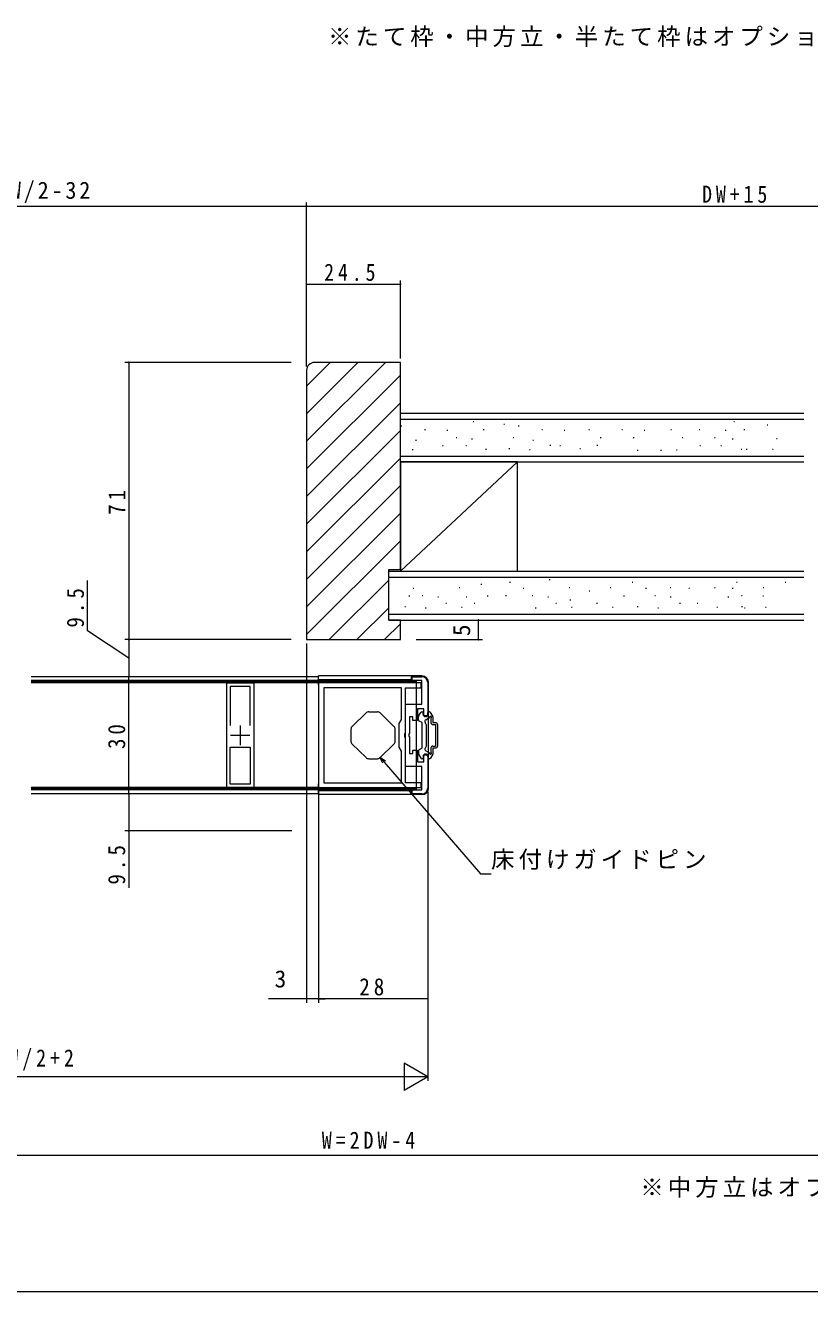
# Model space of a CAD drawing. Units: millimetres, scale not verified. Extents: x -495 to 495, y -796 to 796.
# Drawn here: x 88 to 288.8, y -796.5 to -472.2 of the extents above; entities that cross this region are included whole.
import ezdxf
from ezdxf.enums import TextEntityAlignment as Align

# ---------------------------------------------------------------- set-up
doc = ezdxf.new("R2010")
doc.units = ezdxf.units.MM
doc.header["$LTSCALE"] = 4
doc.layers.add('0-1_USER1', color=7, linetype='Continuous')
for name, color, linetype, lineweight in [('0-2_YKK_ZWAK', 7, 'Continuous', 18), ('0-3_YKK_D', 6, 'Continuous', 18), ('0-4_YKK_11', 7, 'Continuous', 9), ('0-5_YKK_12', 2, 'Continuous', 18), ('0-7_YSS_K', 3, 'Continuous', 18), ('0-8_YKK_13', 4, 'Continuous', 18)]:
    doc.layers.add(name, color=color, linetype=linetype, lineweight=lineweight)
doc.styles.add('ＭＳ ゴシック', font='')
doc.styles.get('ＭＳ ゴシック').set_extended_font_data('MS Gothic')

msp = doc.modelspace()

# ---------------------------------------------------------------- linework, layer by layer
at = {"layer": '0-2_YKK_ZWAK'}
msp.add_line((495, -796.5), (-495, -796.5), dxfattribs=at)
at = {"layer": '0-3_YKK_D'}
for p, q in [((-12, -518.5), (160, -518.5)), ((160, -559.5), (160, -517.5)), ((160, -518.5), (381, -518.5)), ((184, -557.5), (184, -537.5)), ((184, -538.5), (160, -538.5)), ((156, -558.5), (113.45, -558.5)), ((114.45, -558.5), (114.45, -629.5)), ((103.885, -627.258), (103.885, -614.391)), ((204, -629.5), (204, -624.5)), ((114.45, -634.25), (103.885, -627.258)), ((156, -629.5), (113.45, -629.5)), ((156, -629.5), (113.45, -629.5)), ((114.45, -629.5), (114.45, -639)), ((160, -630.5), (160, -722.5)), ((188, -629.5), (205, -629.5)), ((162, -639), (113.45, -639)), ((114.45, -669), (114.45, -639)), ((178.75, -659.584), (179.86, -660.872)), ((178.75, -659.584), (180.205, -660.575)), ((179.515, -661.169), (178.75, -659.584)), ((179.86, -660.872), (204.5, -689.461)), ((163, -667.9), (163, -722.5)), ((162, -669), (113.45, -669)), ((162, -669), (113.45, -669)), ((114.45, -669), (114.45, -678.5)), ((191, -668.5), (191, -742.5)), ((156.198, -678.5), (113.45, -678.5)), ((114.45, -678.5), (114.45, -693.067)), ((163, -679.5), (163, -722.5)), ((191, -679.5), (191, -722.5)), ((204.5, -689.461), (207.2, -689.461)), ((163, -721.5), (164.7, -721.5)), ((191, -721.5), (163, -721.5)), ((184.938, -738), (184.938, -745)), ((191, -741.5), (184.938, -738)), ((184, -741.5), (-8, -741.5)), ((191, -741.5), (178.876, -741.5)), ((191, -741.5), (184.938, -745)), ((-21.167, -761.5), (375.167, -761.5))]:
    msp.add_line(p, q, dxfattribs=at)
msp.add_lwpolyline([(163, -721.5), (160, -721.5), (150.2, -721.5)], dxfattribs=at)
for centre, start, end in [((160, -518.5), 0, 180), ((160, -518.5), 0, 180), ((160, -518.5), 180, 0), ((160, -518.5), 180, 0), ((160, -538.5), 0, 180), ((184, -538.5), 0, 180), ((160, -538.5), 180, 0), ((184, -538.5), 180, 0), ((114.45, -558.5), 90, 270), ((114.45, -558.5), 270, 90), ((204, -624.5), 90, 270), ((204, -624.5), 270, 90), ((114.45, -629.5), 90, 270), ((114.45, -629.5), 90, 270), ((114.45, -629.5), 270, 90), ((114.45, -629.5), 270, 90), ((204, -629.5), 90, 270), ((204, -629.5), 270, 90), ((114.45, -639), 90, 270), ((114.45, -639), 90, 270), ((114.45, -639), 270, 90), ((114.45, -639), 270, 90), ((114.45, -669), 90, 270), ((114.45, -669), 90, 270), ((114.45, -669), 270, 90), ((114.45, -669), 270, 90), ((114.45, -678.5), 90, 270), ((114.45, -678.5), 270, 90), ((160, -721.5), 0, 180), ((160, -721.5), 180, 0), ((163, -721.5), 0, 180), ((163, -721.5), 0, 180), ((163, -721.5), 180, 0), ((163, -721.5), 180, 0), ((191, -721.5), 0, 180), ((191, -721.5), 180, 0)]:
    msp.add_arc(centre, 0.106, start, end, dxfattribs=at)
at = {"layer": '0-4_YKK_11'}
for p, q in [((139.55, -640.6), (146.45, -640.6)), ((139.55, -667.4), (139.55, -640.6)), ((140.45, -641.5), (140.45, -651.5)), ((145.55, -641.5), (140.45, -641.5)), ((145.55, -651.5), (145.55, -641.5)), ((145.55, -651.5), (145.55, -641.5)), ((146.45, -640.6), (146.45, -667.4)), ((189.3, -640.6), (163, -640.6)), ((163, -640.6), (163, -667.4)), ((164.4, -641.8), (164.4, -666.2)), ((184.3, -641.8), (164.4, -641.8)), ((164.4, -641.8), (164.4, -666.2)), ((184.3, -649.961), (184.3, -641.8)), ((185.3, -641.8), (189.3, -641.8)), ((185.3, -653.329), (185.3, -641.8)), ((187, -639), (189.5, -639)), ((187, -640), (187, -639)), ((189.5, -640), (187, -640)), ((189.3, -641.8), (189.3, -640.6)), ((189.5, -646), (189.5, -640)), ((191, -640.5), (191, -649)), ((185.3, -646), (189.5, -646)), ((185.3, -662), (185.3, -646)), ((188.4, -647.2), (188.4, -650.2)), ((190, -647.2), (188.4, -647.2)), ((190, -649), (190, -647.2)), ((183.7, -651), (184.3, -649.961)), ((183.7, -657), (183.7, -651)), ((186.3, -649.3), (186.3, -653.48)), ((187.2, -649.3), (186.3, -649.3)), ((187.2, -650.2), (187.2, -649.3)), ((188.4, -650.2), (187.2, -650.2)), ((191, -649), (190, -649)), ((185.157, -653.521), (185.3, -653.329)), ((185.157, -654.479), (185.157, -653.521)), ((185.3, -654.671), (185.157, -654.479)), ((185.3, -666.2), (185.3, -654.671)), ((186.3, -653.48), (186.15, -653.74)), ((186.15, -653.74), (186.15, -654.26)), ((186.15, -654.26), (186.3, -654.52)), ((186.3, -654.52), (186.3, -658.7)), ((140.45, -657), (145.55, -657)), ((140.45, -666.5), (140.45, -657)), ((145.55, -657), (145.55, -666.5)), ((145.55, -657), (145.55, -666.5)), ((184.3, -658.039), (183.7, -657)), ((184.3, -666.2), (184.3, -658.039)), ((187.2, -657.8), (188.4, -657.8)), ((187.2, -658.7), (187.2, -657.8)), ((188.4, -657.8), (188.4, -660.8)), ((186.3, -658.7), (187.2, -658.7)), ((188.4, -660.8), (190, -660.8)), ((190, -659), (191, -659)), ((190, -660.8), (190, -659)), ((191, -659), (191, -667.5)), ((189.5, -662), (185.3, -662)), ((189.5, -668), (189.5, -662)), ((146.45, -667.4), (139.55, -667.4)), ((145.55, -666.5), (140.45, -666.5)), ((163, -667.4), (189.3, -667.4)), ((164.4, -666.2), (184.3, -666.2)), ((189.3, -666.2), (185.3, -666.2)), ((187, -668), (189.5, -668)), ((187, -669), (187, -668)), ((189.3, -667.4), (189.3, -666.2)), ((189.5, -669), (187, -669))]:
    msp.add_line(p, q, dxfattribs=at)
at = {"layer": '0-4_YKK_11', "color": 2, "lineweight": 18}
for p, q in [((143, -651.5), (143, -656.5)), ((140.5, -654), (145.5, -654))]:
    msp.add_line(p, q, dxfattribs=at)
at = {"layer": '0-4_YKK_11'}
for centre, start, end in [((189.5, -640.5), 0.00001, 89.99999), ((189.5, -667.5), 270.00001, 359.99999)]:
    msp.add_arc(centre, 1.5, start, end, dxfattribs=at)
at = {"layer": '0-5_YKK_12'}
for p, q in [((163, -639), (89.5, -639)), ((163, -640.6), (89.5, -640.6)), ((163, -667.4), (89.5, -667.4)), ((163, -669), (89.5, -669))]:
    msp.add_line(p, q, dxfattribs=at)
at = {"layer": '0-7_YSS_K'}
for p, q in [((160, -578.7), (180.2, -558.5)), ((160, -571.629), (173.129, -558.5)), ((160, -564.557), (166.057, -558.5)), ((160, -585.771), (184, -561.771)), ((160, -592.842), (184, -568.842)), ((184, -573), (287.25, -573)), ((202.814, -573.672), (202.614, -573.672)), ((269.551, -573.672), (269.351, -573.672)), ((160, -599.913), (184, -575.913)), ((184.371, -574.8), (184.171, -574.8)), ((184.371, -574.8), (184.171, -574.8)), ((190.408, -575.729), (190.208, -575.729)), ((196.113, -575.928), (195.913, -575.928)), ((205.401, -575.729), (205.201, -575.729)), ((210.656, -574.402), (210.456, -574.402)), ((214.371, -574.8), (214.171, -574.8)), ((220.408, -575.729), (220.208, -575.729)), ((226.113, -575.928), (225.913, -575.928)), ((232.436, -575.729), (232.236, -575.729)), ((240.882, -575.729), (240.682, -575.729)), ((246.588, -575.928), (246.388, -575.928)), ((253.409, -575.729), (253.209, -575.729)), ((260.645, -575.729), (260.445, -575.729)), ((267.35, -575.928), (267.15, -575.928)), ((272.138, -575.729), (271.938, -575.729)), ((278.071, -574.601), (277.871, -574.601)), ((188.086, -578.515), (187.886, -578.515)), ((194.986, -579.842), (194.786, -579.842)), ((198.435, -577.786), (198.235, -577.786)), ((200.956, -579.842), (200.756, -579.842)), ((202.416, -578.117), (202.216, -578.117)), ((213.044, -577.852), (212.844, -577.852)), ((218.086, -578.515), (217.886, -578.515)), ((222.465, -579.776), (222.265, -579.776)), ((224.986, -579.842), (224.786, -579.842)), ((234.493, -579.776), (234.293, -579.776)), ((235.355, -577.852), (235.155, -577.852)), ((243.801, -577.852), (243.601, -577.852)), ((256.328, -577.852), (256.128, -577.852)), ((260.845, -579.842), (260.645, -579.842)), ((264.564, -577.852), (264.364, -577.852)), ((266.223, -579.842), (266.023, -579.842)), ((269.153, -578.117), (268.953, -578.117)), ((280.459, -578.051), (280.259, -578.051)), ((160, -606.984), (184, -582.984)), ((184, -582.5), (287.25, -582.5)), ((187.224, -580.904), (187.024, -580.904)), ((187.224, -580.904), (187.024, -580.904)), ((205.998, -580.771), (205.798, -580.771)), ((211.983, -580.638), (211.783, -580.638)), ((217.224, -580.904), (217.024, -580.904)), ((230.125, -580.638), (229.925, -580.638)), ((244.837, -581.023), (244.637, -581.023)), ((250.807, -581.023), (250.607, -581.023)), ((254.843, -580.957), (254.643, -580.957)), ((271.382, -580.771), (271.182, -580.771)), ((272.735, -580.771), (272.535, -580.771)), ((279.398, -580.837), (279.198, -580.837)), ((214, -584), (184, -612)), ((160, -614.055), (184, -590.055)), ((160, -621.126), (184, -597.126)), ((160, -628.197), (184, -604.197)), ((183.768, -611.5), (184, -611.268)), ((165.768, -629.5), (181, -614.268)), ((181, -613.5), (287.25, -613.5)), ((199.246, -616.229), (199.046, -616.229)), ((204.827, -615.402), (204.627, -615.402)), ((212.156, -614.902), (211.956, -614.902)), ((222.314, -614.172), (222.114, -614.172)), ((227.401, -616.229), (227.201, -616.229)), ((237.868, -616.229), (237.668, -616.229)), ((243.501, -614.902), (243.301, -614.902)), ((253.253, -616.229), (253.053, -616.229)), ((264.56, -616.229), (264.36, -616.229)), ((270.192, -614.902), (269.992, -614.902)), ((277.013, -616.229), (276.813, -616.229)), ((282.645, -614.902), (282.445, -614.902)), ((186.388, -618.352), (186.188, -618.352)), ((186.388, -618.352), (186.188, -618.352)), ((187.458, -616.428), (187.258, -616.428)), ((187.458, -616.428), (187.258, -616.428)), ((189.78, -618.286), (189.58, -618.286)), ((193.76, -618.617), (193.56, -618.617)), ((201.038, -618.617), (200.838, -618.617)), ((206.449, -618.352), (206.249, -618.352)), ((211.121, -618.286), (210.921, -618.286)), ((215.613, -616.428), (215.413, -616.428)), ((217.935, -618.286), (217.735, -618.286)), ((221.916, -618.617), (221.716, -618.617)), ((227.6, -619.413), (227.4, -619.413)), ((232.477, -617.116), (232.277, -617.116)), ((241.339, -618.352), (241.139, -618.352)), ((246.959, -616.428), (246.759, -616.428)), ((249.281, -618.286), (249.081, -618.286)), ((253.261, -618.617), (253.061, -618.617)), ((258.025, -616.428), (257.825, -616.428)), ((268.027, -618.617), (267.827, -618.617)), ((269.15, -616.428), (268.95, -616.428)), ((271.472, -618.286), (271.272, -618.286)), ((276.938, -618.352), (276.738, -618.352)), ((172.839, -629.5), (181, -621.339)), ((185.327, -621.138), (185.127, -621.138)), ((185.327, -621.138), (185.127, -621.138)), ((190.568, -621.404), (190.368, -621.404)), ((195.809, -620.276), (195.609, -620.276)), ((199.843, -621.271), (199.643, -621.271)), ((203.087, -620.276), (202.887, -620.276)), ((218.724, -621.404), (218.524, -621.404)), ((223.965, -620.276), (223.765, -620.276)), ((227.998, -621.271), (227.798, -621.271)), ((234.432, -620.276), (234.232, -620.276)), ((238.465, -621.271), (238.265, -621.271)), ((244.828, -621.138), (244.628, -621.138)), ((250.069, -621.404), (249.869, -621.404)), ((255.678, -620.276), (255.478, -620.276)), ((260.123, -620.276), (259.923, -620.276)), ((265.157, -621.271), (264.957, -621.271)), ((271.519, -621.138), (271.319, -621.138)), ((272.26, -621.404), (272.06, -621.404)), ((277.61, -621.271), (277.41, -621.271)), ((179.91, -629.5), (184, -625.41)), ((181, -623), (287.25, -623))]:
    msp.add_line(p, q, dxfattribs=at)
at = {"layer": '0-7_YSS_K', "color": 7, "lineweight": 9}
for p, q in [((160, -560.5), (160, -629.5)), ((184, -558.5), (162, -558.5)), ((184, -611.5), (184, -558.5)), ((184, -571.5), (287.25, -571.5)), ((184, -584), (287.25, -584)), ((184, -584), (184, -612)), ((214, -584), (184, -584)), ((184, -584), (184, -612)), ((214, -612), (214, -584)), ((181, -624.5), (181, -611.5)), ((181, -611.5), (184, -611.5)), ((181, -624.5), (181, -611.5)), ((181, -611.5), (184, -611.5)), ((181, -624.5), (181, -611.5)), ((181, -612), (287.25, -612)), ((184, -612), (214, -612)), ((181, -624.5), (287.25, -624.5)), ((184, -624.5), (181, -624.5)), ((184, -624.5), (181, -624.5)), ((184, -629.5), (184, -624.5)), ((160, -629.5), (184, -629.5))]:
    msp.add_line(p, q, dxfattribs=at)
msp.add_arc((162, -560.5), 2, 90.00001, 179.99999, dxfattribs=at)
at = {"layer": '0-8_YKK_13'}
for p, q in [((163, -641.1), (163, -638.8)), ((189.5, -638.8), (163, -638.8)), ((186.8, -639.8), (186.8, -638.8)), ((188, -640), (89.5, -640)), ((188, -640.3), (89.5, -640.3)), ((186.8, -639.8), (163, -639.8)), ((188, -640), (188, -668)), ((191.2, -667.5), (191.2, -640.5)), ((175.21, -648.28), (171.656, -651.705)), ((175.903, -648), (178.097, -648)), ((178.791, -648.28), (182.344, -651.705)), ((188.64, -649.13), (189.206, -648.15)), ((189.466, -648), (189.6, -648)), ((189.8, -648.6), (189.8, -648.2)), ((191, -648.6), (191, -648.2)), ((191.434, -648), (191.2, -648)), ((192.26, -649.13), (191.694, -648.15)), ((188.6, -649.999), (188.6, -649.28)), ((188.75, -650.259), (189.45, -650.663)), ((189.6, -657.077), (189.6, -650.923)), ((190.6, -651.2), (190.315, -650.707)), ((190.498, -650.024), (191.46, -649.469)), ((190.6, -651.2), (190.6, -656.8)), ((191.8, -649.629), (191.8, -650.75)), ((192.3, -649.28), (192.3, -650.75)), ((192.3, -650.75), (193, -650.75)), ((192.3, -651.25), (193, -651.25)), ((193, -651.25), (193, -656.75)), ((193.5, -651.25), (193.5, -656.75)), ((171.35, -652.425), (171.35, -655.575)), ((182.65, -655.575), (182.65, -652.425)), ((175.21, -659.72), (171.656, -656.295)), ((178.791, -659.72), (182.344, -656.295)), ((188.6, -658.001), (188.6, -658.72)), ((188.75, -657.741), (189.45, -657.337)), ((190.6, -656.8), (190.315, -657.293)), ((190.498, -657.976), (191.46, -658.531)), ((191.8, -657.25), (191.8, -658.371)), ((192.3, -656.75), (193, -656.75)), ((192.3, -657.25), (192.3, -658.72)), ((192.3, -657.25), (193, -657.25)), ((175.903, -660), (178.097, -660)), ((175.903, -660), (176.542, -660)), ((177.458, -660), (178.097, -660)), ((188.64, -658.87), (189.206, -659.85)), ((189.466, -660), (189.6, -660)), ((189.8, -659.4), (189.8, -659.8)), ((191, -659.4), (191, -659.8)), ((191.434, -660), (191.2, -660)), ((192.26, -658.87), (191.694, -659.85)), ((188, -667.7), (89.5, -667.7)), ((188, -668), (89.5, -668)), ((163, -669.2), (163, -666.4)), ((186.8, -668.2), (163, -668.2)), ((189.5, -669.2), (163, -669.2)), ((186.8, -668.2), (186.8, -669.2))]:
    msp.add_line(p, q, dxfattribs=at)
for centre, radius, start, end in [((189.5, -640.5), 1.7, 0, 90), ((175.903, -649), 1, 90, 133.9456), ((178.097, -649), 1, 46.0544, 90), ((189.466, -648.3), 0.3, 90, 150), ((189.6, -648.2), 0.2, 0, 90), ((190.4, -648.6), 0.6, 180, 0), ((191.2, -648.2), 0.2, 90, 180), ((191.434, -648.3), 0.3, 30, 90), ((172.35, -652.425), 1, 133.9456, 180), ((181.65, -652.425), 1, 0, 46.0544), ((188.9, -649.28), 0.3, 150, 180), ((188.9, -649.999), 0.3, 180, 240), ((189.3, -650.923), 0.3, 0, 60), ((190.748, -650.457), 0.5, 120, 210), ((191.7, -649.4), 0.25, 293.57818, 196.04532), ((192.3, -650.75), 0.5, 180, 270), ((192, -649.28), 0.3, 0, 30), ((193, -651.25), 0.5, 0, 90), ((172.35, -655.575), 1, 180, 226.0544), ((181.65, -655.575), 1, 313.9456, 0), ((188.9, -658.001), 0.3, 120, 180), ((189.3, -657.077), 0.3, 300, 0), ((190.748, -657.543), 0.5, 150, 240), ((191.7, -658.6), 0.25, 163.95468, 66.42182), ((192.3, -657.25), 0.5, 90, 180), ((193, -656.75), 0.5, 270, 0), ((175.903, -659), 1, 226.0544, 270), ((178.097, -659), 1, 270, 313.9456), ((188.9, -658.72), 0.3, 180, 210), ((189.466, -659.7), 0.3, 210, 270), ((189.6, -659.8), 0.2, 270, 0), ((190.4, -659.4), 0.6, 0, 180), ((191.2, -659.8), 0.2, 180, 270), ((191.434, -659.7), 0.3, 270, 330), ((192, -658.72), 0.3, 330, 0), ((189.5, -667.5), 1.7, 270, 0)]:
    msp.add_arc(centre, radius, start, end, dxfattribs=at)

# ---------------------------------------------------------------- texts
at = {"layer": '0-1_USER1', "char_height": 4.399, "attachment_point": 7, "style": 'ＭＳ ゴシック'}
for s, insert in [('\\T1.17;※たて枠・中方立・半たて枠はオプションの専用造作材です。', (165.465, -477.727)), ('\\T1.17;※中方立はオプションの専用造作材です。', (245.415, -772.452))]:
    msp.add_mtext(s, dxfattribs=dict(at, insert=insert))
at = {"layer": '0-3_YKK_D', "color": 7, "style": 'ＭＳ ゴシック'}
msp.add_text('5', height=4.399, rotation=90, dxfattribs=at).set_placement((203.167, -628.6), align=Align.BOTTOM_LEFT)
msp.add_text('3', height=4.399, dxfattribs=at).set_placement((151.8, -719.9), align=Align.BOTTOM_LEFT)
at = {"layer": '0-3_YKK_D', "color": 7, "char_height": 4.399, "attachment_point": 7, "style": 'ＭＳ ゴシック'}
for s, insert in [('\\T1.25;\\W0.95;有効開口＝W/2-32', (48.4, -517.667)), ('\\T1.39;\\W0.85;DW+15', (261.22, -517.667)), ('\\T1.39;\\W0.85;24.5', (164.48, -537.667)), ('\\T1.17;床付けガイドピン', (207.2, -688.461)), ('\\T1.37;\\W0.9;28', (173.48, -720.667)), ('\\T1.4;\\W0.85;DW=W/2+2', (72.96, -739.9)), ('\\T1.4;\\W0.85;W=2DW-4', (163.88, -759.9))]:
    msp.add_mtext(s, dxfattribs=dict(at, insert=insert))
at = {"layer": '0-3_YKK_D', "color": 7, "char_height": 4.399, "attachment_point": 7, "rotation": 90, "style": 'ＭＳ ゴシック'}
for s, insert in [('\\T1.37;\\W0.9;71', (113.617, -597.52)), ('\\T1.38;\\W0.9;9.5', (103.052, -626.424)), ('\\T1.37;\\W0.9;30', (113.617, -657.52)), ('\\T1.38;\\W0.9;9.5', (113.617, -692.233))]:
    msp.add_mtext(s, dxfattribs=dict(at, insert=insert))

doc.saveas('drawing.dxf')
